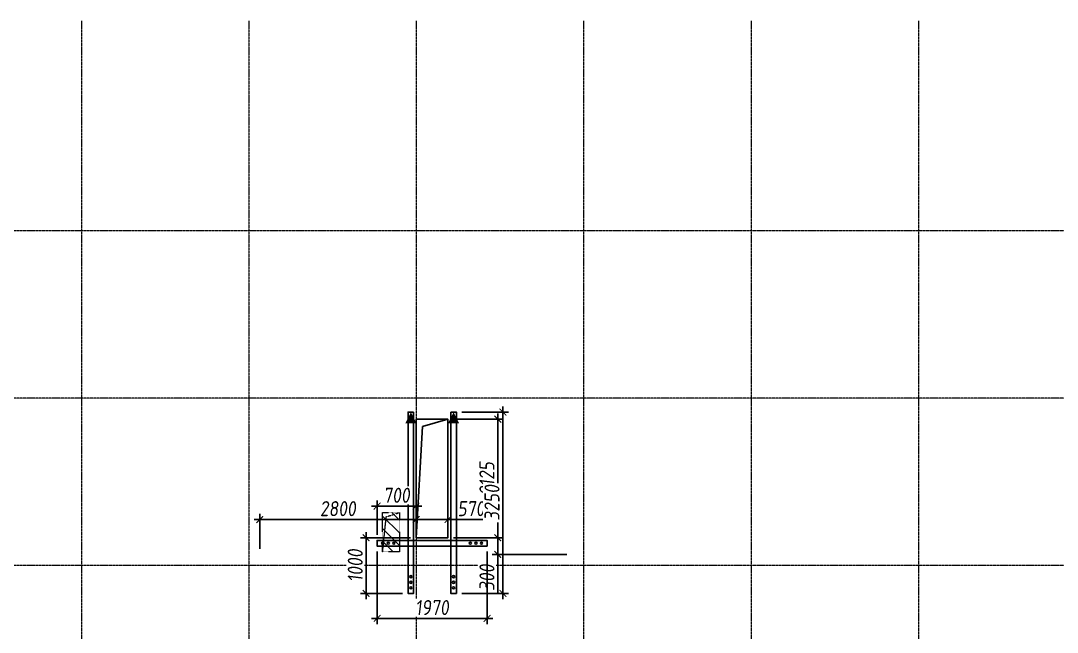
# Model space of a CAD drawing. Header units: millimetres. Extents: x -233751 to 529254, y -907864 to 285890.
# Drawn here: x 65558 to 84130, y -76593 to -65637 of the extents above; entities that cross this region are included whole.
import ezdxf

# ---------------------------------------------------------------- set-up
doc = ezdxf.new("R2010")
doc.units = ezdxf.units.MM
doc.linetypes.add('ADSK_Штриховая_ш2 п1', pattern=[3, 2, -1])
doc.linetypes.add('осевая', pattern=[2, 1.25, -0.25, 0.25, -0.25])
doc.layers.get('0').update_dxf_attribs({"lineweight": 30})
doc.layers.get('Defpoints').update_dxf_attribs({"lineweight": 0})
for name, color, linetype, lineweight in [('КР_Металл', 3, 'Continuous', 30), ('КР_Новые отверстия', 5, 'Continuous', 30), ('КР_Оси', 7, 'Continuous', 5), ('КР_Размеры отверстия', 7, 'Continuous', 5), ('КР_Размеры усиление', 1, 'Continuous', 5), ('КР_Сущ отверстия', 6, 'Continuous', 15)]:
    doc.layers.add(name, color=color, linetype=linetype, lineweight=lineweight)
doc.styles.add('ISOCPEUR', font='isocpeur.ttf', dxfattribs={"width": 0.85, "oblique": 7})
doc.dimstyles.new('R_100', dxfattribs={"dimtxt": 270, "dimasz": 120, "dimexe": 100, "dimexo": 100, "dimgap": 60, "dimtad": 1, "dimdec": 0, "dimrnd": 5, "dimzin": 0, "dimdsep": 46, "dimtxsty": 'ISOCPEUR', "dimblk": 'ARCHTICK', "dimcen": 0, "dimdle": 100, "dimclrd": 256, "dimclre": 256, "dimclrt": 256, "dimadec": 0, "dimazin": 0, "dimtfac": 2, "dimtdec": 0, "dimtmove": 0, "dimatfit": 3, "dimfxl": 1, "dimtvp": 3, "dimtfill": 1, "dimtolj": 1, "dimtzin": 0, "dimarcsym": 0})

# ---------------------------------------------------------------- blocks, each defined once
blk = doc.blocks.new('*U2119')
at = {"color": 0, "linetype": 'ByBlock', "lineweight": -2, "ltscale": 10}
blk.add_line((0, 0), (-71487, 0), dxfattribs=at)
blk = doc.blocks.new('*U2120')
at = {"color": 0, "linetype": 'ByBlock', "lineweight": -2, "ltscale": 10}
blk.add_line((0, 0), (-71487, 0), dxfattribs=at)
blk = doc.blocks.new('*U2121')
at = {"color": 0, "linetype": 'ByBlock', "lineweight": -2, "ltscale": 10}
blk.add_line((0, 0), (-71487, 0), dxfattribs=at)
blk = doc.blocks.new('*U2127')
at = {"color": 0, "linetype": 'ByBlock', "lineweight": -2, "ltscale": 10}
blk.add_line((0, 0), (0, -53278), dxfattribs=at)
blk = doc.blocks.new('*U2128')
at = {"color": 0, "linetype": 'ByBlock', "lineweight": -2, "ltscale": 10}
blk.add_line((0, 0), (0, -53278), dxfattribs=at)
blk = doc.blocks.new('*U2129')
at = {"color": 0, "linetype": 'ByBlock', "lineweight": -2, "ltscale": 10}
blk.add_line((0, 0), (0, -53278), dxfattribs=at)
blk = doc.blocks.new('*U2130')
at = {"color": 0, "linetype": 'ByBlock', "lineweight": -2, "ltscale": 10}
blk.add_line((0, 0), (0, -53278), dxfattribs=at)
blk = doc.blocks.new('*U2131')
at = {"color": 0, "linetype": 'ByBlock', "lineweight": -2, "ltscale": 10}
blk.add_line((0, 0), (0, -53278), dxfattribs=at)
blk = doc.blocks.new('*U2132')
at = {"color": 0, "linetype": 'ByBlock', "lineweight": -2, "ltscale": 10}
blk.add_line((0, 0), (0, -53278), dxfattribs=at)
blk = doc.blocks.new('_ArchTick')
at = {"color": 0, "linetype": 'ByBlock', "const_width": 0.15}
blk.add_lwpolyline([(-0.5, -0.5), (0.5, 0.5)], dxfattribs=at)
blk = doc.blocks.new('*D1109')
at = {"layer": 'Defpoints', "color": 0, "transparency": 16777216}
for p in [(73212, -72775), (73212, -74900), (74106, -74900)]:
    blk.add_point(p, dxfattribs=at)
at = {"layer": 'КР_Размеры отверстия', "lineweight": -2, "transparency": 16777216}
for p, q in [((73312, -72775), (74206, -72775)), ((74106, -72675), (74106, -75000)), ((73312, -74900), (74206, -74900))]:
    blk.add_line(p, q, dxfattribs=at)
at = {"layer": 'КР_Размеры отверстия', "lineweight": -2, "transparency": 16777216, "xscale": 120, "yscale": 120, "zscale": 120}
for p, rotation in [((74106, -72775), 90), ((74106, -74900), 270)]:
    blk.add_blockref('_ArchTick', p, dxfattribs=dict(at, rotation=rotation))
at = {"layer": 'КР_Размеры отверстия', "transparency": 16777216, "insert": (73911, -73837), "char_height": 270, "attachment_point": 5, "rotation": 90, "style": 'ISOCPEUR', "bg_fill": 3, "box_fill_scale": 1.1, "bg_fill_color": 256, "bg_fill_true_color": 13158600, "bg_fill_transparency": 0}
blk.add_mtext('\\A1;2125', dxfattribs=at)
blk = doc.blocks.new('*D1110')
at = {"layer": 'Defpoints', "color": 0, "transparency": 16777216}
for p in [(73212, -74900), (74106, -75199), (75442, -75199)]:
    blk.add_point(p, dxfattribs=at)
at = {"layer": 'КР_Размеры отверстия', "lineweight": -2, "transparency": 16777216}
for p, q in [((74106, -74800), (74106, -75199)), ((73312, -74900), (74206, -74900)), ((75342, -75199), (74006, -75199)), ((74106, -75199), (74106, -75909))]:
    blk.add_line(p, q, dxfattribs=at)
at = {"layer": 'КР_Размеры отверстия', "lineweight": -2, "transparency": 16777216, "xscale": 120, "yscale": 120, "zscale": 120}
for p, rotation in [((74106, -74900), 90), ((74106, -75199), 270)]:
    blk.add_blockref('_ArchTick', p, dxfattribs=dict(at, rotation=rotation))
at = {"layer": 'КР_Размеры отверстия', "transparency": 16777216, "insert": (73911, -75614), "char_height": 270, "attachment_point": 5, "rotation": 90, "style": 'ISOCPEUR', "bg_fill": 3, "box_fill_scale": 1.1, "bg_fill_color": 256, "bg_fill_true_color": 13158600, "bg_fill_transparency": 0}
blk.add_mtext('\\A1;300', dxfattribs=at)
blk = doc.blocks.new('*D1111')
at = {"layer": 'Defpoints', "color": 0, "transparency": 16777216}
for p in [(69842, -74573), (72642, -74900), (69842, -75199)]:
    blk.add_point(p, dxfattribs=at)
at = {"layer": 'КР_Размеры отверстия', "lineweight": -2, "transparency": 16777216}
for p, q in [((69842, -75099), (69842, -74473)), ((72642, -74800), (72642, -74473)), ((72742, -74573), (69742, -74573))]:
    blk.add_line(p, q, dxfattribs=at)
at = {"layer": 'КР_Размеры отверстия', "lineweight": -2, "transparency": 16777216, "xscale": 120, "yscale": 120, "zscale": 120, "rotation": 180}
blk.add_blockref('_ArchTick', (69842, -74573), dxfattribs=at)
at = {"layer": 'КР_Размеры отверстия', "lineweight": -2, "transparency": 16777216, "xscale": 120, "yscale": 120, "zscale": 120}
blk.add_blockref('_ArchTick', (72642, -74573), dxfattribs=at)
at = {"layer": 'КР_Размеры отверстия', "transparency": 16777216, "insert": (71242, -74378), "char_height": 270, "attachment_point": 5, "style": 'ISOCPEUR', "bg_fill": 3, "box_fill_scale": 1.1, "bg_fill_color": 256, "bg_fill_true_color": 13158600, "bg_fill_transparency": 0}
blk.add_mtext('\\A1;2800', dxfattribs=at)
blk = doc.blocks.new('*D1112')
at = {"layer": 'Defpoints', "color": 0, "transparency": 16777216}
for p in [(73212, -74573), (72644, -74900), (73212, -74900)]:
    blk.add_point(p, dxfattribs=at)
at = {"layer": 'КР_Размеры отверстия', "lineweight": -2, "transparency": 16777216}
for p, q in [((72644, -74800), (72644, -74473)), ((73212, -74800), (73212, -74473)), ((72544, -74573), (73212, -74573)), ((73212, -74573), (73922, -74573))]:
    blk.add_line(p, q, dxfattribs=at)
at = {"layer": 'КР_Размеры отверстия', "lineweight": -2, "transparency": 16777216, "xscale": 120, "yscale": 120, "zscale": 120, "rotation": 180}
blk.add_blockref('_ArchTick', (72644, -74573), dxfattribs=at)
at = {"layer": 'КР_Размеры отверстия', "lineweight": -2, "transparency": 16777216, "xscale": 120, "yscale": 120, "zscale": 120}
blk.add_blockref('_ArchTick', (73212, -74573), dxfattribs=at)
at = {"layer": 'КР_Размеры отверстия', "transparency": 16777216, "insert": (73627, -74378), "char_height": 270, "attachment_point": 5, "style": 'ISOCPEUR', "bg_fill": 3, "box_fill_scale": 1.1, "bg_fill_color": 256, "bg_fill_true_color": 13158600, "bg_fill_transparency": 0}
blk.add_mtext('\\A1;570', dxfattribs=at)
blk = doc.blocks.new('*D1330')
at = {"layer": 'Defpoints', "color": 0, "transparency": 16777216}
for p in [(73364, -72649), (73364, -75897), (74197, -75897)]:
    blk.add_point(p, dxfattribs=at)
at = {"layer": 'КР_Размеры усиление', "color": 3, "lineweight": -2, "transparency": 16777216}
for p, q in [((74197, -72549), (74197, -75997)), ((73464, -72649), (74297, -72649)), ((73464, -75897), (74297, -75897))]:
    blk.add_line(p, q, dxfattribs=at)
at = {"layer": 'КР_Размеры усиление', "color": 3, "lineweight": -2, "transparency": 16777216, "xscale": 120, "yscale": 120, "zscale": 120}
for p, rotation in [((74197, -72649), 90), ((74197, -75897), 270)]:
    blk.add_blockref('_ArchTick', p, dxfattribs=dict(at, rotation=rotation))
at = {"layer": 'КР_Размеры усиление', "color": 3, "transparency": 16777216, "insert": (74002, -74273), "char_height": 270, "attachment_point": 5, "rotation": 90, "style": 'ISOCPEUR', "bg_fill": 3, "box_fill_scale": 1.1, "bg_fill_color": 256, "bg_fill_true_color": 13158600, "bg_fill_transparency": 0}
blk.add_mtext('\\A1;3250', dxfattribs=at)
blk = doc.blocks.new('*D1331')
at = {"layer": 'Defpoints', "color": 0, "transparency": 16777216}
for p in [(71944, -75047), (73914, -75047), (73914, -76345)]:
    blk.add_point(p, dxfattribs=at)
at = {"layer": 'КР_Размеры усиление', "lineweight": -2, "transparency": 16777216}
for p, q in [((71944, -75147), (71944, -76445)), ((73914, -75147), (73914, -76445)), ((71844, -76345), (74014, -76345))]:
    blk.add_line(p, q, dxfattribs=at)
at = {"layer": 'КР_Размеры усиление', "lineweight": -2, "transparency": 16777216, "xscale": 120, "yscale": 120, "zscale": 120, "rotation": 180}
blk.add_blockref('_ArchTick', (71944, -76345), dxfattribs=at)
at = {"layer": 'КР_Размеры усиление', "lineweight": -2, "transparency": 16777216, "xscale": 120, "yscale": 120, "zscale": 120}
blk.add_blockref('_ArchTick', (73914, -76345), dxfattribs=at)
at = {"layer": 'КР_Размеры усиление', "transparency": 16777216, "insert": (72929, -76150), "char_height": 270, "attachment_point": 5, "style": 'ISOCPEUR', "bg_fill": 3, "box_fill_scale": 1.1, "bg_fill_color": 256, "bg_fill_true_color": 13158600, "bg_fill_transparency": 0}
blk.add_mtext('\\A1;1970', dxfattribs=at)
blk = doc.blocks.new('*D1360')
at = {"layer": 'Defpoints', "color": 0, "transparency": 16777216}
for p in [(72642, -74900), (71746, -75897), (72498, -75897)]:
    blk.add_point(p, dxfattribs=at)
at = {"layer": 'КР_Размеры усиление', "color": 3, "lineweight": -2, "transparency": 16777216}
for p, q in [((71746, -74800), (71746, -75997)), ((72542, -74900), (71646, -74900)), ((72398, -75897), (71646, -75897))]:
    blk.add_line(p, q, dxfattribs=at)
at = {"layer": 'КР_Размеры усиление', "color": 3, "lineweight": -2, "transparency": 16777216, "xscale": 120, "yscale": 120, "zscale": 120}
for p, rotation in [((71746, -74900), 90), ((71746, -75897), 270)]:
    blk.add_blockref('_ArchTick', p, dxfattribs=dict(at, rotation=rotation))
at = {"layer": 'КР_Размеры усиление', "color": 3, "transparency": 16777216, "insert": (71551, -75398), "char_height": 270, "attachment_point": 5, "rotation": 90, "style": 'ISOCPEUR', "bg_fill": 3, "box_fill_scale": 1.1, "bg_fill_color": 256, "bg_fill_true_color": 13158600, "bg_fill_transparency": 0}
blk.add_mtext('\\A1;1000', dxfattribs=at)
blk = doc.blocks.new('*D1361')
at = {"layer": 'Defpoints', "color": 0, "transparency": 16777216}
for p in [(71944, -74947), (72642, -74900)]:
    blk.add_point(p, dxfattribs=at)
at = {"layer": 'КР_Размеры усиление', "lineweight": -2, "transparency": 16777216}
for p, q in [((71944, -74847), (71944, -74233)), ((72642, -74800), (72642, -74233)), ((71844, -74333), (72742, -74333))]:
    blk.add_line(p, q, dxfattribs=at)
at = {"layer": 'КР_Размеры усиление', "lineweight": -2, "transparency": 16777216, "xscale": 120, "yscale": 120, "zscale": 120, "rotation": 180}
blk.add_blockref('_ArchTick', (71944, -74333), dxfattribs=at)
at = {"layer": 'КР_Размеры усиление', "lineweight": -2, "transparency": 16777216, "xscale": 120, "yscale": 120, "zscale": 120}
blk.add_blockref('_ArchTick', (72642, -74333), dxfattribs=at)
at = {"layer": 'КР_Размеры усиление', "transparency": 16777216, "insert": (72293, -74138), "char_height": 270, "attachment_point": 5, "style": 'ISOCPEUR', "bg_fill": 3, "box_fill_scale": 1.1, "bg_fill_color": 256, "bg_fill_true_color": 13158600, "bg_fill_transparency": 0}
blk.add_mtext('\\A1;700', dxfattribs=at)
at = {"layer": 'Defpoints', "color": 0, "transparency": 16777216}
blk.add_point((72642, -74333), dxfattribs=at)

msp = doc.modelspace()

# ---------------------------------------------------------------- hatches: boundary and pattern name
at = {"layer": 'КР_Металл', "lineweight": 5}
h = msp.add_hatch(color=6, dxfattribs=at)
h.dxf.hatch_style = 1
h.paths.add_polyline_path([(72548.1, -72649.3), (72448.1, -72849.3), (72648.1, -72849.3)])
at = {"layer": 'КР_Сущ отверстия'}
h = msp.add_hatch(dxfattribs=at)
h.set_pattern_fill('ANSI31', scale=50, angle=90)
h.paths.add_polyline_path([(72342.4, -74449.3), (72042.4, -74449.3), (72042.4, -75149.3), (72342.4, -75149.3)])

# ---------------------------------------------------------------- linework, layer by layer
at = {"layer": 'КР_Металл'}
for centre in [(72548.1, -75597.1), (72548.1, -75697.1), (72548.1, -75797.1)]:
    msp.add_circle(centre, 20, dxfattribs=at)
at = {"layer": 'КР_Новые отверстия'}
msp.add_lwpolyline([(72642.4, -72775), (73212.4, -72775), (73212.4, -74899.5), (72642.4, -74899.5)], close=True, dxfattribs=at)
msp.add_lwpolyline([(72642.4, -74899.5), (72759, -72908.8), (73212.4, -72775)], dxfattribs=at)
at = {"layer": 'КР_Сущ отверстия', "linetype": 'ADSK_Штриховая_ш2 п1'}
msp.add_lwpolyline([(72042.4, -74449.3), (72342.4, -74449.3), (72342.4, -75149.3), (72042.4, -75149.3)], close=True, dxfattribs=at)
msp.add_lwpolyline([(72042.4, -75149.3), (72107, -74522.8), (72342.4, -74449.3)], dxfattribs=at)

# ---------------------------------------------------------------- block references
at = {"layer": 'КР_Оси', "linetype": 'осевая'}
for name, p in [('*U2127', (66643.7, -65636.9)), ('*U2128', (69643.7, -65636.9)), ('*U2129', (72643.7, -65636.9)), ('*U2130', (75643.7, -65636.9)), ('*U2131', (78643.7, -65636.9)), ('*U2132', (81643.7, -65636.9)), ('*U2121', (119772, -69399.3)), ('*U2120', (119772, -72399.3)), ('*U2119', (119772, -75399.3))]:
    msp.add_blockref(name, p, dxfattribs=at)

# ---------------------------------------------------------------- next in the draw order: dimensions: what is measured, and where the dimension line sits
at = {"layer": 'КР_Размеры отверстия'}
dim = msp.add_linear_dim(base=(74106.2985, -74899.5119), p1=(73212.3969, -72775.048), p2=(73212.3969, -74899.5119), angle=90, dimstyle='R_100', override={"dimpost": '\\X'}, dxfattribs=at)
dim.commit()
dim.dimension.update_dxf_attribs({"geometry": '*D1109', "text_midpoint": (73911.2985, -73837.2799)})
dim = msp.add_linear_dim(base=(69842.4, -74572.6), p1=(72642.4, -74899.5), p2=(69842.4, -75199.3), dimstyle='R_100', override={"dimpost": '\\X'}, dxfattribs=at)
dim.commit()
dim.dimension.update_dxf_attribs({"geometry": '*D1111', "text_midpoint": (71242.4, -74377.6)})

# ---------------------------------------------------------------- next in the draw order: linework, layer by layer
at = {"layer": 'КР_Металл', "color": 1}
for centre in [(72043.6, -74997.1), (72143.6, -74997.1), (72243.6, -74997.1)]:
    msp.add_circle(centre, 20, dxfattribs=at)

# ---------------------------------------------------------------- next in the draw order: dimensions: what is measured, and where the dimension line sits
at = {"layer": 'КР_Размеры отверстия'}
dim = msp.add_linear_dim(base=(74106.3, -75199.3), p1=(73212.4, -74899.5), p2=(75442.4, -75199.3), angle=90, dimstyle='R_100', override={"dimpost": '\\X'}, dxfattribs=at)
dim.commit()
dim.dimension.update_dxf_attribs({"geometry": '*D1110', "text_midpoint": (73911.3, -75613.9)})

# ---------------------------------------------------------------- next in the draw order: dimensions: what is measured, and where the dimension line sits
dim = msp.add_linear_dim(base=(73212.4, -74572.6), p1=(72643.7, -74899.5), p2=(73212.4, -74899.5), dimstyle='R_100', override={"dimpost": '\\X'}, dxfattribs=at)
dim.commit()
dim.dimension.update_dxf_attribs({"geometry": '*D1112', "text_midpoint": (73627, -74377.6)})

# ---------------------------------------------------------------- next in the draw order: linework, layer by layer
at = {"layer": 'КР_Металл'}
for points in [[(72598.1, -72649.3), (72498.1, -72649.3), (72498.1, -75897.1), (72598.1, -75897.1)], [(73263.7, -72649.3), (73363.7, -72649.3), (73363.7, -75897.1), (73263.7, -75897.1)]]:
    msp.add_lwpolyline(points, close=True, dxfattribs=at)

# ---------------------------------------------------------------- next in the draw order: dimensions: what is measured, and where the dimension line sits
at = {"layer": 'КР_Размеры усиление'}
dim = msp.add_linear_dim(base=(74196.9, -75897.1), p1=(73363.7, -72649.3), p2=(73363.7, -75897.1), angle=270, dimstyle='R_100', override={"dimpost": '\\X', "dimclrd": 3, "dimclre": 3, "dimclrt": 3, "dimtmove": 1}, dxfattribs=at)
dim.commit()
dim.dimension.update_dxf_attribs({"geometry": '*D1330', "text_midpoint": (74001.9, -74273.2)})

# ---------------------------------------------------------------- next in the draw order: hatches: boundary and pattern name
at = {"layer": 'КР_Металл', "lineweight": 5}
h = msp.add_hatch(color=6, dxfattribs=at)
h.dxf.hatch_style = 1
h.paths.add_polyline_path([(73313.7, -72649.3), (73213.7, -72849.3), (73413.7, -72849.3)])

# ---------------------------------------------------------------- next in the draw order: linework, layer by layer
at = {"layer": 'КР_Металл', "color": 1}
msp.add_lwpolyline([(73913.7, -75047.1), (73913.7, -74947.1), (71943.6, -74947.1), (71943.6, -75047.1)], close=True, dxfattribs=at)
for centre in [(73613.7, -74997.1), (73713.7, -74997.1), (73813.7, -74997.1)]:
    msp.add_circle(centre, 20, dxfattribs=at)
at = {"layer": 'КР_Металл'}
for centre in [(73313.7, -75597.1), (73313.7, -75697.1), (73313.7, -75797.1)]:
    msp.add_circle(centre, 20, dxfattribs=at)

# ---------------------------------------------------------------- next in the draw order: dimensions: what is measured, and where the dimension line sits
at = {"layer": 'КР_Размеры усиление'}
dim = msp.add_linear_dim(base=(73913.7, -76345.2), p1=(71943.6, -75047.1), p2=(73913.7, -75047.1), dimstyle='R_100', override={"dimpost": '\\X'}, dxfattribs=at)
dim.commit()
dim.dimension.update_dxf_attribs({"geometry": '*D1331', "text_midpoint": (72928.6, -76150.2)})

# ---------------------------------------------------------------- next in the draw order: dimensions: what is measured, and where the dimension line sits
dim = msp.add_linear_dim(base=(71745.9, -75897.1), p1=(72642.4, -74899.5), p2=(72498.1, -75897.1), angle=90, dimstyle='R_100', override={"dimpost": '\\X', "dimclrd": 3, "dimclre": 3, "dimclrt": 3, "dimtmove": 1}, dxfattribs=at)
dim.commit()
dim.dimension.update_dxf_attribs({"geometry": '*D1360', "text_midpoint": (71550.9, -75398.3)})

# ---------------------------------------------------------------- next in the draw order: dimensions: what is measured, and where the dimension line sits
dim = msp.add_linear_dim(base=(72642.4, -74333), p1=(71943.6, -74947.1), p2=(72642.4, -74899.5), dimstyle='R_100', override={"dimpost": '\\X'}, dxfattribs=at)
dim.commit()
dim.dimension.update_dxf_attribs({"geometry": '*D1361', "text_midpoint": (72293, -74138)})

doc.saveas('drawing.dxf')
